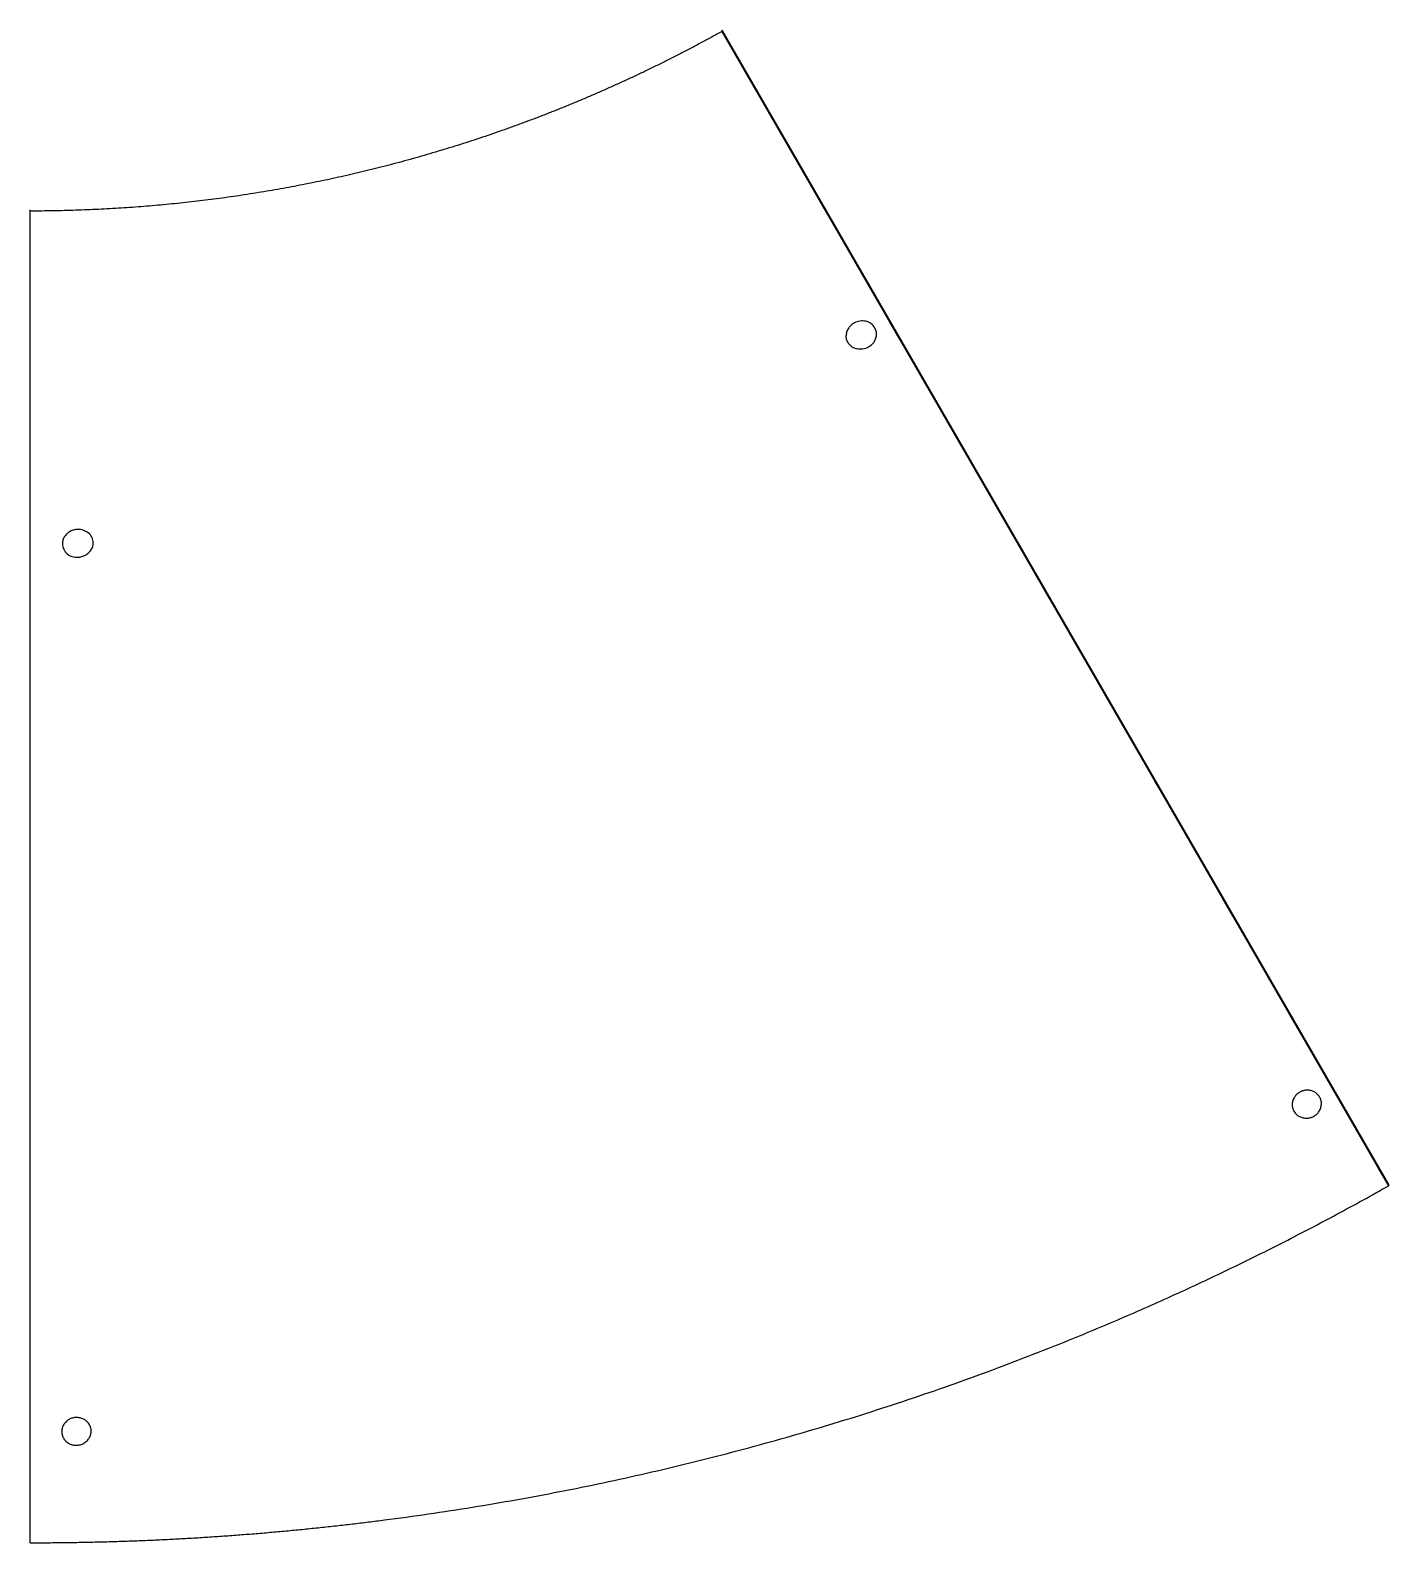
# Model space of a CAD drawing. Header units: inches. Extents: x 0.07 to 6.19, y 0.12 to 6.93.
import ezdxf

# ---------------------------------------------------------------- set-up
doc = ezdxf.new("R2010")
doc.units = ezdxf.units.IN
doc.header["$MEASUREMENT"] = 0
doc.linetypes.add('HIDDEN', pattern=[0.075, 0.05, -0.025])

msp = doc.modelspace()

# ---------------------------------------------------------------- linework, layer by layer
at = {"color": 7, "linetype": 'Continuous', "lineweight": 25}
for p, q in [((3.1898, 6.9248), (3.1898, 6.9298)), ((6.1921, 1.7288), (3.1898, 6.9298)), ((6.1921, 1.7238), (3.1898, 6.9248)), ((0.0738, 6.115), (0.0738, 6.12)), ((0.0738, 0.115), (0.0738, 6.115)), ((6.1921, 1.7238), (6.1921, 1.7288))]:
    msp.add_line(p, q, dxfattribs=at)
at = {"color": 7, "linetype": 'HIDDEN'}
for p, q in [((6.1921, 1.7238), (3.1898, 6.9248)), ((0.0738, 0.115), (0.0738, 6.115))]:
    msp.add_line(p, q, dxfattribs=at)
at = {"color": 7, "linetype": 'Continuous', "lineweight": 25}
for points, knots in [([(3.1898, 6.9248), (3.1743, 6.9163), (3.1434, 6.8992), (3.0968, 6.874), (3.0501, 6.8493), (3.0032, 6.8249), (2.9562, 6.801), (2.909, 6.7774), (2.8617, 6.7543), (2.8143, 6.7315), (2.7667, 6.7092), (2.719, 6.6873), (2.6711, 6.6658), (2.6231, 6.6447), (2.5749, 6.624), (2.5266, 6.6037), (2.4782, 6.5838), (2.4296, 6.5643), (2.3809, 6.5452), (2.332, 6.5266), (2.283, 6.5083), (2.2339, 6.4904), (2.1846, 6.473), (2.1351, 6.4559), (2.0856, 6.4393), (2.0359, 6.423), (1.986, 6.4072), (1.936, 6.3918), (1.8859, 6.3768), (1.8356, 6.3621), (1.7852, 6.3479), (1.7346, 6.3341), (1.6681, 6.3165), (1.5855, 6.2958), (1.4867, 6.2726), (1.3876, 6.251), (1.2882, 6.231), (1.1885, 6.2126), (1.0886, 6.1957), (0.9884, 6.1805), (0.8879, 6.1668), (0.7871, 6.1548), (0.686, 6.1443), (0.5847, 6.1354), (0.483, 6.1281), (0.3811, 6.1224), (0.2789, 6.1183), (0.1764, 6.1156), (0.108, 6.1152), (0.0738, 6.115)], [0, 0, 0, 0, 0.016302, 0.032582, 0.048841, 0.065081, 0.081301, 0.097504, 0.113691, 0.129862, 0.146018, 0.162162, 0.178293, 0.194412, 0.210522, 0.226622, 0.242715, 0.258801, 0.274881, 0.290956, 0.307027, 0.323096, 0.339164, 0.355231, 0.371299, 0.387369, 0.403442, 0.419519, 0.435601, 0.451689, 0.467785, 0.483889, 0.500002, 0.531213, 0.562392, 0.593547, 0.624687, 0.655818, 0.68695, 0.718089, 0.749244, 0.780423, 0.811634, 0.842884, 0.874181, 0.905534, 0.936949, 0.968435, 1, 1, 1, 1]), ([(3.8772, 5.5895), (3.8801, 5.5844), (3.8845, 5.5739), (3.8859, 5.5564), (3.882, 5.5395), (3.8742, 5.5241), (3.8624, 5.5112), (3.8454, 5.5001), (3.8229, 5.4926), (3.7992, 5.4938), (3.7798, 5.5), (3.7652, 5.5098), (3.7546, 5.5233), (3.748, 5.539), (3.7469, 5.5565), (3.7513, 5.5734), (3.7593, 5.5889), (3.771, 5.6018), (3.7879, 5.6132), (3.8102, 5.6212), (3.8366, 5.6201), (3.8612, 5.6102), (3.8729, 5.5969), (3.8772, 5.5895)], [0, 0, 0, 0, 0.041962, 0.0824, 0.125108, 0.166355, 0.207167, 0.250303, 0.312852, 0.375145, 0.418861, 0.459421, 0.500267, 0.541602, 0.581938, 0.625359, 0.666692, 0.707614, 0.750566, 0.813655, 0.875351, 0.938448, 1, 1, 1, 1]), ([(0.3575, 4.6201), (0.3575, 4.6145), (0.3559, 4.6033), (0.3483, 4.5875), (0.3365, 4.5745), (0.3223, 4.5642), (0.3062, 4.5576), (0.2861, 4.5544), (0.2626, 4.5567), (0.2395, 4.5697), (0.2225, 4.59), (0.2179, 4.6132), (0.2203, 4.6331), (0.2276, 4.649), (0.239, 4.6621), (0.2531, 4.6723), (0.2694, 4.6787), (0.2896, 4.6814), (0.3131, 4.6786), (0.3363, 4.6659), (0.3539, 4.6461), (0.3575, 4.6286), (0.3575, 4.6201)], [0, 0, 0, 0, 0.040815, 0.081398, 0.125201, 0.167112, 0.208126, 0.25048, 0.313858, 0.375305, 0.437977, 0.499952, 0.541538, 0.58212, 0.625175, 0.666628, 0.707576, 0.750473, 0.813708, 0.875365, 0.938823, 1, 1, 1, 1]), ([(5.8807, 2.1229), (5.8836, 2.118), (5.888, 2.1076), (5.8897, 2.0907), (5.8865, 2.0741), (5.8795, 2.0587), (5.8685, 2.0457), (5.8545, 2.0361), (5.8387, 2.0297), (5.8218, 2.0275), (5.8022, 2.03), (5.7809, 2.039), (5.7658, 2.0564), (5.7581, 2.0743), (5.7564, 2.0913), (5.7598, 2.1078), (5.767, 2.1232), (5.778, 2.1362), (5.792, 2.1459), (5.8077, 2.1525), (5.8246, 2.1548), (5.8415, 2.1527), (5.8575, 2.1468), (5.8712, 2.1367), (5.8779, 2.1278), (5.8807, 2.1229)], [0, 0, 0, 0, 0.042059, 0.082593, 0.12503, 0.166687, 0.207414, 0.250125, 0.292284, 0.333104, 0.375187, 0.438218, 0.499747, 0.541579, 0.582067, 0.624772, 0.666408, 0.707185, 0.74987, 0.792268, 0.833055, 0.874919, 0.917522, 0.958133, 1, 1, 1, 1]), ([(0.0738, 0.115), (0.098, 0.1151), (0.1466, 0.1152), (0.2194, 0.1158), (0.2921, 0.1169), (0.3649, 0.1184), (0.4376, 0.1203), (0.5103, 0.1226), (0.5829, 0.1254), (0.6555, 0.1285), (0.7281, 0.1322), (0.8007, 0.1362), (0.8732, 0.1406), (0.9457, 0.1455), (1.0181, 0.1508), (1.0906, 0.1565), (1.163, 0.1627), (1.2354, 0.1693), (1.3077, 0.1763), (1.38, 0.1837), (1.4523, 0.1915), (1.5246, 0.1998), (1.5968, 0.2085), (1.7772, 0.2313), (2.0651, 0.2732), (2.4587, 0.3435), (2.8498, 0.4264), (3.2382, 0.5219), (3.6233, 0.6298), (4.0046, 0.75), (4.3817, 0.8823), (4.6717, 0.9947), (4.8771, 1.0794), (4.9998, 1.1315), (5.1218, 1.1849), (5.2432, 1.2396), (5.364, 1.2956), (5.4842, 1.3529), (5.6037, 1.4114), (5.7227, 1.4713), (5.841, 1.5324), (5.9587, 1.5949), (6.0759, 1.6585), (6.1534, 1.702), (6.1921, 1.7238)], [0, 0, 0, 0, 0.011382, 0.022759, 0.034133, 0.045503, 0.056869, 0.068234, 0.079595, 0.090955, 0.102313, 0.11367, 0.125027, 0.136383, 0.147738, 0.159095, 0.170452, 0.18181, 0.19317, 0.204531, 0.215895, 0.227262, 0.238632, 0.250005, 0.312535, 0.375, 0.437467, 0.5, 0.56253, 0.624996, 0.687463, 0.749995, 0.770843, 0.79168, 0.812509, 0.833333, 0.854152, 0.874971, 0.895792, 0.916616, 0.937447, 0.958286, 0.979136, 1, 1, 1, 1]), ([(0.3479, 0.6182), (0.3479, 0.6126), (0.3465, 0.6015), (0.3396, 0.586), (0.3286, 0.573), (0.315, 0.5626), (0.2993, 0.5561), (0.2824, 0.5537), (0.2654, 0.555), (0.2494, 0.5607), (0.2356, 0.5706), (0.2244, 0.5833), (0.2174, 0.5988), (0.2153, 0.6156), (0.2173, 0.6324), (0.2241, 0.648), (0.2349, 0.661), (0.2484, 0.6713), (0.2642, 0.6777), (0.2812, 0.6799), (0.2982, 0.6785), (0.3142, 0.6728), (0.3281, 0.6631), (0.3394, 0.6504), (0.3465, 0.6349), (0.3479, 0.6238), (0.3479, 0.6182)], [0, 0, 0, 0, 0.041469, 0.08205, 0.124961, 0.166932, 0.207747, 0.25001, 0.292573, 0.333265, 0.374991, 0.417351, 0.457877, 0.500004, 0.541765, 0.582338, 0.624966, 0.666724, 0.707506, 0.750004, 0.792539, 0.833281, 0.874991, 0.91763, 0.958112, 1, 1, 1, 1])]:
    msp.add_open_spline(points, degree=3, knots=knots, dxfattribs=at)

doc.saveas('drawing.dxf')
